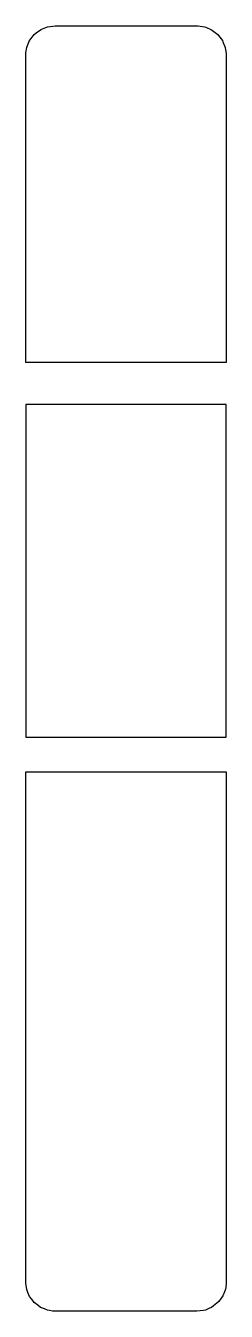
# Model space of a CAD drawing. Header units: metres. Extents: x 2.4 to 16, y -16 to 71.
import ezdxf

# ---------------------------------------------------------------- set-up
doc = ezdxf.new("R2010")
doc.units = ezdxf.units.M

msp = doc.modelspace()

# ---------------------------------------------------------------- linework, layer by layer
for p, q in [((2.986, 70.414), (3.115, 70.513)), ((3.115, 70.513), (3.4, 70.732)), ((3.4, 70.732), (3.55, 70.794)), ((3.55, 70.794), (3.882, 70.932)), ((3.882, 70.932), (4.239, 70.979)), ((4.239, 70.979), (4.4, 71)), ((4.4, 71), (11.662, 71)), ((11.662, 71), (13.156, 71)), ((13.156, 71), (14, 71)), ((14, 71), (14.092, 70.988)), ((14.092, 70.988), (14.518, 70.932)), ((14.518, 70.932), (14.604, 70.896)), ((14.604, 70.896), (15, 70.732)), ((15, 70.732), (15.074, 70.675)), ((15.074, 70.675), (15.414, 70.414)), ((2.468, 69.518), (2.53, 69.668)), ((2.53, 69.668), (2.668, 70)), ((2.668, 70), (2.767, 70.129)), ((2.767, 70.129), (2.986, 70.414)), ((15.414, 70.414), (15.471, 70.34)), ((15.471, 70.34), (15.732, 70)), ((15.732, 70), (15.768, 69.914)), ((15.768, 69.914), (15.932, 69.518)), ((2.4, 69), (2.421, 69.161)), ((2.4, 67.468), (2.4, 69)), ((2.421, 69.161), (2.468, 69.518)), ((15.932, 69.518), (15.988, 69.092)), ((15.988, 69.092), (16, 69)), ((16, 69), (16, 68.06)), ((16, 69), (16, 69)), ((16, 68.06), (16, 67.903)), ((16, 67.903), (16, 67.735)), ((2.4, 67.338), (2.4, 67.468)), ((2.4, 67.191), (2.4, 67.338)), ((2.4, 67.042), (2.4, 67.191)), ((2.4, 58.362), (2.4, 67.042)), ((16, 67.735), (16, 67.572)), ((16, 67.572), (16, 61.167)), ((16, 61.167), (16, 50.534)), ((2.4, 51.405), (2.4, 58.362)), ((2.4, 50.534), (2.4, 51.405)), ((2.4, 48.21), (2.4, 50.534)), ((16, 50.534), (16, 48.21)), ((11.522, 48.21), (2.4, 48.21)), ((16, 48.21), (11.522, 48.21)), ((6.878, 45.359), (2.4, 45.359)), ((2.4, 45.359), (2.4, 42.777)), ((16, 45.359), (6.878, 45.359)), ((16, 39.55), (16, 45.359)), ((2.4, 42.777), (2.4, 39.55)), ((2.4, 39.55), (2.4, 38.878)), ((16, 38.431), (16, 39.55)), ((2.4, 38.878), (2.4, 38.431)), ((2.4, 38.431), (2.4, 34.216)), ((16, 32.833), (16, 38.431)), ((2.4, 34.216), (2.4, 29.77)), ((16, 29.77), (16, 32.833)), ((2.4, 29.77), (2.4, 29.525)), ((16, 29.158), (16, 29.77)), ((16, 29.77), (16, 29.77)), ((2.4, 29.525), (2.4, 29.158)), ((2.4, 29.158), (2.4, 25.649)), ((16, 22.842), (16, 29.158)), ((2.4, 25.649), (2.4, 22.842)), ((2.4, 22.842), (6.082, 22.842)), ((6.082, 22.842), (16, 22.842)), ((2.4, 17.053), (2.4, 20.498)), ((2.4, 20.498), (12.318, 20.498)), ((12.318, 20.498), (16, 20.498)), ((16, 20.498), (16, 14.182)), ((2.4, 14.182), (2.4, 17.053)), ((2.4, 12.551), (2.4, 14.182)), ((16, 14.182), (16, 12.551)), ((2.4, 11.736), (2.4, 12.551)), ((16, 12.551), (16, 11.123)), ((2.4, 8.45), (2.4, 11.736)), ((16, 11.123), (16, 7.46)), ((2.4, 6.834), (2.4, 8.45)), ((16, 7.46), (16, -1.486)), ((2.4, 6.751), (2.4, 6.834)), ((2.4, 1.467), (2.4, 6.751)), ((2.4, 1.148), (2.4, 1.467)), ((2.4, 0.855), (2.4, 1.148)), ((2.4, 0.612), (2.4, 0.855)), ((2.4, -7.109), (2.4, 0.612)), ((16, -1.486), (16, -8.932)), ((2.4, -7.512), (2.4, -7.109)), ((2.4, -7.713), (2.4, -7.512)), ((2.4, -13.977), (2.4, -7.713)), ((16, -8.932), (16, -9.359)), ((16, -9.359), (16, -9.825)), ((16, -9.825), (16, -10.293)), ((16, -10.293), (16, -10.396)), ((16, -10.396), (16, -10.494)), ((16, -10.494), (16, -10.937)), ((16, -10.937), (16, -11.033)), ((16, -11.033), (16, -11.424)), ((16, -11.424), (16, -11.745)), ((16, -11.745), (16, -14)), ((16, -11.745), (16, -11.745)), ((2.4, -14), (2.4, -13.977)), ((2.407, -14.114), (2.4, -14)), ((2.449, -14.372), (2.407, -14.114)), ((2.468, -14.518), (2.449, -14.372)), ((2.556, -14.729), (2.468, -14.518)), ((2.668, -15), (2.556, -14.729)), ((15.865, -14.693), (15.758, -14.952)), ((15.938, -14.494), (15.865, -14.693)), ((15.958, -14.383), (15.938, -14.494)), ((15.973, -14.302), (15.958, -14.383)), ((15.989, -14.182), (15.973, -14.302)), ((16, -14), (15.989, -14.182)), ((2.807, -15.182), (2.668, -15)), ((2.986, -15.414), (2.807, -15.182)), ((3.219, -15.593), (2.986, -15.414)), ((3.401, -15.733), (3.219, -15.593)), ((15.13, -15.64), (14.998, -15.733)), ((15.364, -15.46), (15.13, -15.64)), ((15.481, -15.339), (15.364, -15.46)), ((15.656, -15.111), (15.481, -15.339)), ((15.758, -14.952), (15.656, -15.111)), ((3.672, -15.845), (3.401, -15.733)), ((3.882, -15.932), (3.672, -15.845)), ((4.01, -15.949), (3.882, -15.932)), ((4.212, -15.982), (4.01, -15.949)), ((4.4, -16), (4.212, -15.982)), ((11.028, -16), (4.4, -16)), ((14, -16), (11.028, -16)), ((14.233, -15.98), (14, -16)), ((14.444, -15.948), (14.233, -15.98)), ((14.579, -15.913), (14.444, -15.948)), ((14.865, -15.794), (14.579, -15.913)), ((14.998, -15.733), (14.865, -15.794))]:
    msp.add_line(p, q)

doc.saveas('drawing.dxf')
